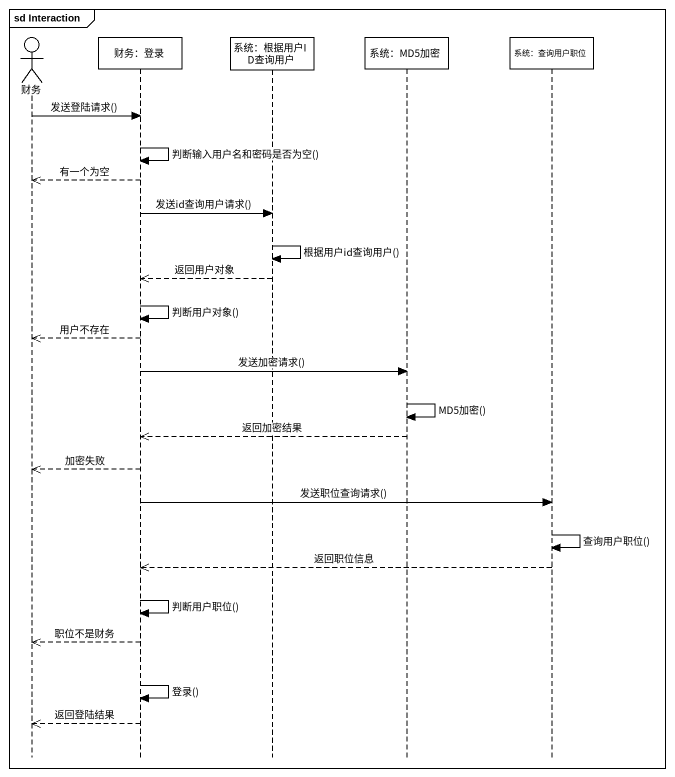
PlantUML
@startuml
mainframe sd Interaction
hide footbox
actor 财务
participant "财务：登录" as 财务_登录
participant "系统：根据用户ID查询用户" as 系统_根据用户ID查询用户
participant "系统：MD5加密" as 系统_MD5加密
participant "系统：查询用户职位" as 系统_查询用户职位

财务 -> 财务_登录 : 发送登陆请求()
财务_登录 -> 财务_登录 : 判断输入用户名和密码是否为空()
财务_登录 -->> 财务 : 有一个为空
财务_登录 -> 系统_根据用户ID查询用户 : 发送id查询用户请求()
系统_根据用户ID查询用户 -> 系统_根据用户ID查询用户 : 根据用户id查询用户()
系统_根据用户ID查询用户 -->> 财务_登录 : 返回用户对象
财务_登录 -> 财务_登录 : 判断用户对象()
财务_登录 -->> 财务 : 用户不存在
财务_登录 -> 系统_MD5加密 : 发送加密请求()
系统_MD5加密 -> 系统_MD5加密 : MD5加密()
系统_MD5加密 -->> 财务_登录 : 返回加密结果
财务_登录 -->> 财务 : 加密失败
财务_登录 -> 系统_查询用户职位 : 发送职位查询请求()
系统_查询用户职位 -> 系统_查询用户职位 : 查询用户职位()
系统_查询用户职位 -->> 财务_登录 : 返回职位信息
财务_登录 -> 财务_登录 : 判断用户职位()
财务_登录 -->> 财务 : 职位不是财务
财务_登录 -> 财务_登录 : 登录()
财务_登录 -->> 财务 : 返回登陆结果
@enduml
